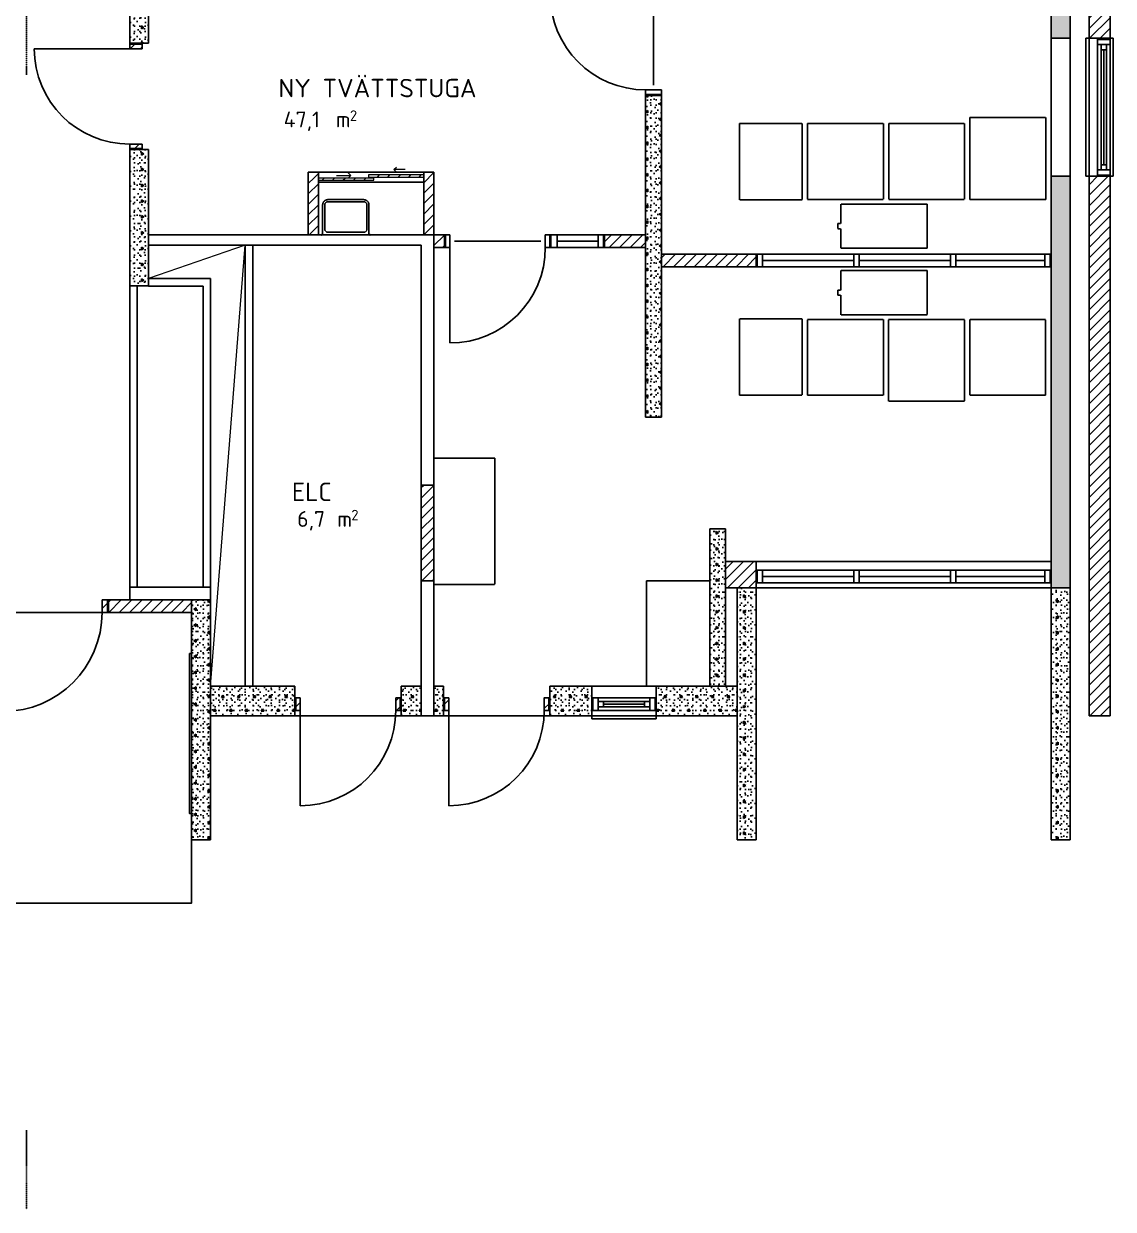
# Model space of a CAD drawing. Header units: millimetres. Extents: x -214 to 77166, y -5099 to 21069.
# Drawn here: x 66822 to 77166, y -4860 to 6398 of the extents above; entities that cross this region are included whole.
import ezdxf
from ezdxf.enums import TextEntityAlignment as Align

# ---------------------------------------------------------------- set-up
doc = ezdxf.new("R2010")
doc.units = ezdxf.units.MM
doc.header["$MEASUREMENT"] = 0
doc.linetypes.add('A_PSTRECK_2', pattern=[3.8, 2.2, -0.7, 0.2, -0.7])
doc.linetypes.add('DASHED_4', pattern=[7, 4, -3])
for name, color, linetype in [('A--------JA', 3, 'A_PSTRECK_2'), ('A-01SB-----', 3, 'Continuous'), ('A-01SC-----', 7, 'Continuous'), ('A-01SC-----Ytterväggar2', 7, 'Continuous'), ('A-27B------', 7, 'Continuous'), ('A-42-------', 1, 'Continuous'), ('A-45B------', 1, 'Continuous'), ('A-46---B---', 1, 'Continuous'), ('A-46---C---', 4, 'DASHED_4'), ('A-A-OVA----', 4, 'Continuous')]:
    doc.layers.add(name, color=color, linetype=linetype)
for name, color, linetype, lineweight in [('A-27---MH1-', 8, 'Continuous', 0), ('A-45C---E--', 1, 'Continuous', 0), ('A-A-RUA----', 3, 'Continuous', 0)]:
    doc.layers.add(name, color=color, linetype=linetype, lineweight=lineweight)
doc.styles.add('ISO', font='')
doc.styles.get('ISO').set_extended_font_data('ISOCPEUR')
pattern_1 = [(0, (0, 0), (0, 259.8076), [25, -125]), (0, (75, 129.9), (0, 259.8076), [25, -125]), (60, (0, 0), (-225, 129.9038), [25, -125]), (60, (150, 0), (-225, 129.9038), [25, -125]), (120, (25, 0), (225, 129.9038), [25, -125]), (120, (175, 0), (225, 129.9038), [25, -125]), (0, (0, 25), (0, 50), [0, -50, 0, -75]), (45, (25, 25), (-35.35534, 35.35534), [0, -37.5, 0, -62.5])]
pattern_2 = [(45, (0, 0), (-49.497474, 49.497474), [])]
pattern_3 = [(270, (0, 0), (259.8076, 0), [25, -125]), (270, (129.9, -75), (259.8076, 0), [25, -125]), (330, (0, 0), (129.9038, 225), [25, -125]), (330, (-3e-14, -150), (129.9038, 225), [25, -125]), (30, (-5e-15, -25), (-129.9038, 225), [25, -125]), (30, (-3e-14, -175), (-129.9038, 225), [25, -125]), (270, (25, -5e-15), (50, 0), [0, -50, 0, -75]), (315, (25, -25), (35.35534, 35.35534), [0, -37.5, 0, -62.5])]
pattern_4 = [(90, (0, 0), (-259.8076, 0), [25, -125]), (90, (-129.9, 75), (-259.8076, 0), [25, -125]), (150, (0, 0), (129.9038, 225), [25, -125]), (150, (9e-15, 150), (129.9038, 225), [25, -125]), (210, (2e-15, 25), (-129.9038, 225), [25, -125]), (210, (1e-14, 175), (-129.9038, 225), [25, -125]), (90, (-25, 2e-15), (-50, 0), [0, -50, 0, -75]), (135, (-25, 25), (35.35534, 35.35534), [0, -37.5, 0, -62.5])]

# ---------------------------------------------------------------- blocks, each defined once
blk = doc.blocks.new('NY TVÄTTSTUGA_013_8', base_point=(70242, 5618))
at = {"layer": 'A-A-RUA----', "style": 'ISO'}
for tag, height, p in [('ROOM_NAME', 175, (69240, 5874)), ('bFrame', 150, (69290, 5564)), ('DUMMY_377', 150, (69689, 5564)), ('DUMMY_378', 100, (69919, 5575))]:
    blk.add_attdef(tag, text='', height=height, dxfattribs=at).set_placement(p, align=Align.TOP_LEFT)
blk = doc.blocks.new('ELC_018_11', base_point=(69713, 1824))
at = {"layer": 'A-A-RUA----', "style": 'ISO'}
for tag, height, p in [('ROOM_NAME', 175, (69368, 2040)), ('bFrame', 150, (69418, 1770)), ('DUMMY_377', 150, (69703, 1770)), ('DUMMY_378', 100, (69932, 1782))]:
    blk.add_attdef(tag, text='', height=height, dxfattribs=at).set_placement(p, align=Align.TOP_LEFT)

msp = doc.modelspace()

# ---------------------------------------------------------------- hatches: boundary and pattern name
at = {"layer": 'A-01SB-----', "linetype": 'Continuous'}
h = msp.add_hatch(dxfattribs=at)
h.set_pattern_fill('BRANDSÄKRARE', color=256, style=0, pattern_type=2)
h.set_pattern_definition(pattern_2)
h.paths.add_polyline_path([(70716, 4392), (70716, 4272), (70816, 4272), (70816, 4392)])
h = msp.add_hatch(dxfattribs=at)
h.set_pattern_fill('BRANDSÄKRARE', color=256, style=0, pattern_type=2)
h.set_pattern_definition(pattern_2)
h.paths.add_polyline_path([(72726, 4392), (72336, 4392), (72336, 4272), (72726, 4272)])
h = msp.add_hatch(dxfattribs=at)
h.set_pattern_fill('BRANDSÄKRARE', color=256, style=0, pattern_type=2)
h.set_pattern_definition(pattern_2)
h.paths.add_polyline_path([(72876, 4210), (72876, 4090), (73776, 4090), (73776, 4210)])
h = msp.add_hatch(dxfattribs=at)
h.set_pattern_fill('BRANDSÄKRARE', color=256, style=0, pattern_type=2)
h.set_pattern_definition(pattern_2)
h.paths.add_polyline_path([(70716, 2017), (70596, 2017), (70596, 1107), (70716, 1107)])
at = {"layer": 'A-01SC-----', "linetype": 'Continuous'}
h = msp.add_hatch(dxfattribs=at)
h.set_pattern_fill('BRANDSÄKRARE', color=256, style=0, pattern_type=2)
h.set_pattern_definition(pattern_2)
h.paths.add_polyline_path([(76936, 13500), (76936, 6259), (77016, 6259), (77136, 6259), (77136, 13500)])
h = msp.add_hatch(dxfattribs=at)
h.set_pattern_fill('BRANDSÄKRARE', color=256, style=0, pattern_type=2)
h.set_pattern_definition(pattern_2)
h.paths.add_polyline_path([(69620, 4988), (69524, 4988), (69620, 4892)])
h = msp.add_hatch(dxfattribs=at)
h.set_pattern_fill('BRANDSÄKRARE', color=256, style=0, pattern_type=2)
h.set_pattern_definition(pattern_2)
h.paths.add_polyline_path([(69620, 4392), (69620, 4892), (69524, 4988), (69524, 4392)])
h = msp.add_hatch(dxfattribs=at)
h.set_pattern_fill('BRANDSÄKRARE', color=256, style=0, pattern_type=2)
h.set_pattern_definition(pattern_2)
h.paths.add_polyline_path([(70716, 4392), (70716, 4988), (70620, 4892), (70620, 4392)])
h = msp.add_hatch(dxfattribs=at)
h.set_pattern_fill('BRANDSÄKRARE', color=256, style=0, pattern_type=2)
h.set_pattern_definition(pattern_2)
h.paths.add_polyline_path([(70716, 4988), (70620, 4988), (70620, 4892)])
h = msp.add_hatch(dxfattribs=at)
h.set_pattern_fill('BRANDSÄKRARE', color=256, style=0, pattern_type=2)
h.set_pattern_definition(pattern_2)
h.paths.add_polyline_path([(76936, -173), (77136, -173), (77136, 4949), (77016, 4949), (76936, 4949)])
h = msp.add_hatch(dxfattribs=at)
h.set_pattern_fill('BRANDSÄKRARE', color=256, style=0, pattern_type=2)
h.set_pattern_definition(pattern_2)
h.paths.add_polyline_path([(73486, 1290), (73486, 1040), (73776, 1040), (73776, 1090), (73776, 1210), (73776, 1290)])
h = msp.add_hatch(dxfattribs=at)
h.set_pattern_fill('BRANDSÄKRARE', color=256, style=0, pattern_type=2)
h.set_pattern_definition(pattern_2)
h.paths.add_polyline_path([(67626, 829), (67626, 807), (68416, 807), (68416, 829), (68416, 927), (67626, 927)])
h = msp.add_hatch(dxfattribs=at)
h.set_pattern_fill('BETONG__STD_', color=256, style=0, pattern_type=2)
h.set_pattern_definition(pattern_1)
h.paths.add_polyline_path([(68596, 107), (68596, -173), (69396, -173), (69396, -123), (69396, -3), (69396, 107)])
h = msp.add_hatch(dxfattribs=at)
h.set_pattern_fill('BETONG__STD_', color=256, style=0, pattern_type=2)
h.set_pattern_definition(pattern_1)
h.paths.add_polyline_path([(70406, -3), (70406, -123), (70406, -173), (70596, -173), (70596, 107), (70406, 107)])
h = msp.add_hatch(dxfattribs=at)
h.set_pattern_fill('BETONG__STD_', color=256, style=0, pattern_type=2)
h.set_pattern_definition(pattern_1)
h.paths.add_polyline_path([(70716, 107), (70716, -173), (70806, -173), (70806, -123), (70806, -3), (70806, 107)])
h = msp.add_hatch(dxfattribs=at)
h.set_pattern_fill('BETONG__STD_', color=256, style=0, pattern_type=2)
h.set_pattern_definition(pattern_1)
h.paths.add_polyline_path([(71816, -3), (71816, -123), (71816, -173), (72216, -173), (72216, -123), (72216, -3), (72216, 107), (71816, 107)])
h = msp.add_hatch(dxfattribs=at)
h.set_pattern_fill('BETONG__STD_', color=256, style=0, pattern_type=2)
h.set_pattern_definition(pattern_1)
h.paths.add_polyline_path([(72826, -173), (73596, -173), (73596, 107), (72826, 107), (72826, -3), (72826, -123)])
at = {"layer": 'A-01SC-----Ytterväggar2', "linetype": 'Continuous'}
h = msp.add_hatch(dxfattribs=at)
h.set_pattern_fill('BETONG__STD_', color=256, style=0, pattern_type=2)
h.set_pattern_definition(pattern_3)
h.paths.add_polyline_path([(73596, 1040), (73596, -1353), (73776, -1353), (73776, 1040)])
h = msp.add_hatch(dxfattribs=at)
h.set_pattern_fill('BETONG__STD_', color=256, style=0, pattern_type=2)
h.set_pattern_definition(pattern_4)
h.paths.add_polyline_path([(76576, 1040), (76576, -1353), (76756, -1353), (76756, 1040)])
h = msp.add_hatch(dxfattribs=at)
h.set_pattern_fill('BETONG__STD_', color=256, style=0, pattern_type=2)
h.set_pattern_definition(pattern_4)
h.paths.add_polyline_path([(68416, 927), (68416, -1353), (68596, -1353), (68596, 927)])
at = {"layer": 'A-27B------', "linetype": 'Continuous'}
h = msp.add_hatch(dxfattribs=at)
h.set_pattern_fill('BETONG__STD_', color=256, style=0, pattern_type=2)
h.set_pattern_definition(pattern_4)
h.paths.add_polyline_path([(76576, 6259), (76756, 6259), (76756, 13220), (76576, 13220)])
h = msp.add_hatch(dxfattribs=at)
h.set_pattern_fill('BETONG__STD_', color=256, style=0, pattern_type=2)
h.set_pattern_definition(pattern_3)
h.paths.add_polyline_path([(67828, 7407), (67828, 6212), (67948, 6212), (68008, 6212), (68008, 7407)])
h = msp.add_hatch(dxfattribs=at)
h.set_pattern_fill('BETONG__STD_', color=256, style=0, pattern_type=2)
h.set_pattern_definition(pattern_4)
h.paths.add_polyline_path([(72726, 2660), (72876, 2660), (72876, 5717), (72726, 5717)])
h = msp.add_hatch(dxfattribs=at)
h.set_pattern_fill('BETONG__STD_', color=256, style=0, pattern_type=2)
h.set_pattern_definition(pattern_3)
h.paths.add_polyline_path([(67828, 3908), (68008, 3908), (68008, 5202), (67948, 5202), (67828, 5202)])
h = msp.add_hatch(dxfattribs=at)
h.set_pattern_fill('BETONG__STD_', color=256, style=0, pattern_type=2)
h.set_pattern_definition(pattern_4)
h.paths.add_polyline_path([(76576, 1040), (76756, 1040), (76756, 4949), (76576, 4949)])
h = msp.add_hatch(dxfattribs=at)
h.set_pattern_fill('BETONG__STD_', color=256, style=0, pattern_type=2)
h.set_pattern_definition(pattern_3)
h.paths.add_polyline_path([(73336, 1600), (73336, 107), (73486, 107), (73486, 1600)])
at = {"layer": 'A-42-------', "linetype": 'Continuous'}
h = msp.add_hatch(dxfattribs=at)
h.set_pattern_fill('BRANDSÄKRARE', color=256, style=0, pattern_type=2)
h.set_pattern_definition(pattern_2)
h.paths.add_polyline_path([(67948, 6212), (67828, 6212), (67828, 6160), (67948, 6160)])
h = msp.add_hatch(dxfattribs=at)
h.set_pattern_fill('BRANDSÄKRARE', color=256, style=0, pattern_type=2)
h.set_pattern_definition(pattern_2)
h.paths.add_polyline_path([(67948, 5254), (67828, 5254), (67828, 5202), (67948, 5202)])
h = msp.add_hatch(dxfattribs=at)
h.set_pattern_fill('BRANDSÄKRARE', color=256, style=0, pattern_type=2)
h.set_pattern_definition(pattern_2)
h.paths.add_polyline_path([(67626, 927), (67566, 927), (67566, 807), (67626, 807)])
h = msp.add_hatch(dxfattribs=at)
h.set_pattern_fill('BRANDSÄKRARE', color=256, style=0, pattern_type=2)
h.set_pattern_definition(pattern_2)
h.paths.add_polyline_path([(69396, -3), (69396, -123), (69448, -123), (69448, -3)])
h = msp.add_hatch(dxfattribs=at)
h.set_pattern_fill('BRANDSÄKRARE', color=256, style=0, pattern_type=2)
h.set_pattern_definition(pattern_2)
h.paths.add_polyline_path([(70354, -3), (70354, -123), (70406, -123), (70406, -3)])
h = msp.add_hatch(dxfattribs=at)
h.set_pattern_fill('BRANDSÄKRARE', color=256, style=0, pattern_type=2)
h.set_pattern_definition(pattern_2)
h.paths.add_polyline_path([(70806, -3), (70806, -123), (70858, -123), (70858, -3)])
h = msp.add_hatch(dxfattribs=at)
h.set_pattern_fill('BRANDSÄKRARE', color=256, style=0, pattern_type=2)
h.set_pattern_definition(pattern_2)
h.paths.add_polyline_path([(71764, -3), (71764, -123), (71816, -123), (71816, -3)])
at = {"layer": 'A-45C---E--', "linetype": 'Continuous'}
h = msp.add_hatch(dxfattribs=at)
h.set_pattern_fill('BRANDSÄKRARE', color=256, style=0, pattern_type=2)
h.set_pattern_definition(pattern_2)
h.paths.add_polyline_path([(70095, 4942), (70620, 4942), (70620, 4962), (70095, 4962)])
h = msp.add_hatch(dxfattribs=at)
h.set_pattern_fill('BRANDSÄKRARE', color=256, style=0, pattern_type=2)
h.set_pattern_definition(pattern_2)
h.paths.add_polyline_path([(69620, 4912), (70145, 4912), (70145, 4932), (69620, 4932)])

# ---------------------------------------------------------------- linework, layer by layer
at = {"layer": 'A--------JA'}
for p, q in [((66847, 6663), (66847, 5913)), ((66847, -4110), (66847, -4860))]:
    msp.add_line(p, q, dxfattribs=at)
at = {"layer": 'A-01SB-----'}
for p, q in [((70816, 4392), (70816, 4272)), ((72336, 4392), (72336, 4272)), ((73776, 4210), (73776, 4090)), ((76576, 4210), (76576, 4090)), ((70596, 2017), (70596, 1107)), ((70716, 2017), (70596, 2017)), ((70716, 1107), (70716, 2017)), ((70716, 1107), (70596, 1107))]:
    msp.add_line(p, q, dxfattribs=at)
at = {"layer": 'A-01SB-----', "flags": 128}
for points in [[(70596, 4392), (68008, 4392)], [(68008, 4392), (68008, 4296)], [(70716, 4392), (70596, 4392)], [(70716, 2017), (70716, 4392)], [(70816, 4392), (70716, 4392)], [(70716, 4392), (70716, 4272)], [(72726, 4392), (72336, 4392)], [(72726, 4272), (72726, 4392)], [(68008, 4296), (70596, 4296)], [(68925, 4296), (68925, 107)], [(68996, 4296), (68925, 4296)], [(68996, 107), (68996, 4296)], [(70596, 4296), (70596, 2017)], [(70716, 4272), (70816, 4272)], [(72336, 4272), (72726, 4272)], [(73776, 4210), (72876, 4210)], [(72876, 4210), (72876, 4090)], [(72876, 4090), (73776, 4090)], [(68596, 3978), (68008, 3978)], [(68008, 3978), (68008, 3907)], [(68596, 1047), (68596, 3978)], [(68008, 3907), (68525, 3907)], [(68525, 3907), (68525, 1047)], [(68525, 1047), (68596, 1047)], [(70596, 1107), (70596, 107)], [(70716, 107), (70716, 1107)], [(68925, 107), (68996, 107)]]:
    msp.add_lwpolyline(points, dxfattribs=at)
at = {"layer": 'A-01SC-----'}
for p, q in [((77016, 6259), (76936, 6259)), ((77136, 6259), (77016, 6259)), ((77016, 4949), (76936, 4949)), ((77136, 4949), (77016, 4949)), ((73776, 1210), (73776, 1290)), ((76576, 1210), (76576, 1290)), ((73776, 1090), (73776, 1210)), ((76576, 1090), (76576, 1210)), ((73776, 1040), (73776, 1090)), ((76576, 1040), (76576, 1090)), ((67626, 829), (67626, 927)), ((67626, 807), (67626, 829)), ((69396, 107), (69396, -3)), ((69396, 107), (69396, -3)), ((70406, -3), (70406, 107)), ((70596, 107), (70596, -173)), ((70716, -173), (70716, 107)), ((70806, 107), (70806, -3)), ((71816, -3), (71816, 107)), ((72216, -3), (72216, 107)), ((72826, -3), (72826, 107)), ((69396, -3), (69396, -123)), ((70406, -123), (70406, -3)), ((70806, -3), (70806, -123)), ((71816, -123), (71816, -3)), ((72216, -123), (72216, -3)), ((72826, -123), (72826, -3)), ((69396, -123), (69396, -173)), ((69396, -123), (69396, -173)), ((70406, -173), (70406, -123)), ((70806, -123), (70806, -173)), ((70806, -123), (70806, -173)), ((71816, -173), (71816, -123)), ((72216, -173), (72216, -123)), ((72826, -173), (72826, -123))]:
    msp.add_line(p, q, dxfattribs=at)
at = {"layer": 'A-01SC-----', "flags": 128}
for points in [[(76936, 13500), (76936, 6259)], [(77136, 6259), (77136, 13500)], [(69620, 4988), (69524, 4988)], [(69524, 4988), (69524, 4392)], [(70716, 4988), (70620, 4988)], [(70716, 4392), (70716, 4988)], [(69620, 4392), (69620, 4892)], [(70620, 4892), (70620, 4392)], [(76936, 4949), (76936, -173)], [(77136, -173), (77136, 4949)], [(69524, 4392), (69620, 4392)], [(70620, 4392), (70716, 4392)], [(73776, 1290), (73486, 1290)], [(73486, 1290), (73486, 1040)], [(68596, 1047), (67828, 1047)], [(67828, 1047), (67828, 927)], [(68596, 927), (68596, 1047)], [(73486, 1040), (73776, 1040)], [(68416, 927), (67626, 927)], [(67828, 927), (68596, 927)], [(68416, 829), (68416, 927)], [(67626, 807), (68416, 807)], [(68416, 807), (68416, 829)], [(69396, 107), (68596, 107)], [(68596, 107), (68596, -173)], [(70596, 107), (70406, 107)], [(70806, 107), (70716, 107)], [(72216, 107), (71816, 107)], [(73596, 107), (72826, 107)], [(73596, -173), (73596, 107)], [(68596, -173), (69396, -173)], [(70406, -173), (70806, -173)], [(71816, -173), (72216, -173)], [(72826, -173), (73596, -173)], [(76936, -173), (77136, -173)]]:
    msp.add_lwpolyline(points, dxfattribs=at)
at = {"layer": 'A-01SC-----Ytterväggar2', "flags": 128}
for points in [[(73596, 1040), (73596, -1353)], [(73776, 1040), (73596, 1040)], [(73776, -1353), (73776, 1040)], [(76576, 1040), (76576, -1353)], [(76756, 1040), (76576, 1040)], [(76756, -1353), (76756, 1040)], [(68416, 927), (68416, -1353)], [(68596, 927), (68416, 927)], [(68596, -1353), (68596, 927)], [(68416, -1353), (68596, -1353)], [(73596, -1353), (73776, -1353)], [(76576, -1353), (76756, -1353)]]:
    msp.add_lwpolyline(points, dxfattribs=at)
at = {"layer": 'A-27---MH1-'}
for p, q in [((68925, 4296), (68008, 3978)), ((68596, 107), (68925, 4296))]:
    msp.add_line(p, q, dxfattribs=at)
at = {"layer": 'A-27B------'}
for p, q in [((67828, 6212), (67948, 6212)), ((67948, 6212), (68008, 6212)), ((72726, 5717), (72876, 5717)), ((67828, 5202), (67948, 5202)), ((67948, 5202), (68008, 5202))]:
    msp.add_line(p, q, dxfattribs=at)
at = {"layer": 'A-27B------', "flags": 128}
for points in [[(76576, 13220), (76576, 6259)], [(76756, 6259), (76756, 13220)], [(67828, 7407), (67828, 6212)], [(68008, 6212), (68008, 7407)], [(72726, 5717), (72726, 2660)], [(72876, 2660), (72876, 5717)], [(67828, 5202), (67828, 3908)], [(68008, 3908), (68008, 5202)], [(76576, 4949), (76576, 1040)], [(76756, 1040), (76756, 4949)], [(67828, 3908), (67828, 1047)], [(67898, 3908), (67828, 3908)], [(67828, 3908), (68008, 3908)], [(67898, 1047), (67898, 3908)], [(72726, 2660), (72876, 2660)], [(73336, 1600), (73336, 107)], [(73486, 1600), (73336, 1600)], [(73486, 107), (73486, 1600)], [(67828, 1047), (67898, 1047)], [(76576, 1040), (76756, 1040)], [(73336, 107), (73486, 107)]]:
    msp.add_lwpolyline(points, dxfattribs=at)
at = {"layer": 'A-42-------'}
for p, q in [((72801, 5813), (72801, 6631)), ((67948, 6212), (67828, 6212)), ((67828, 6212), (67828, 6160)), ((67828, 6212), (67948, 6212)), ((67828, 6202), (67948, 6202)), ((67948, 6160), (67948, 6212)), ((76626, 6259), (76576, 6259)), ((76576, 6259), (76576, 4949)), ((76626, 6259), (76756, 6259)), ((76756, 6259), (76756, 4949)), ((76906, 4949), (76906, 6259)), ((76906, 6259), (76936, 6259)), ((76936, 4949), (76936, 6259)), ((77016, 6259), (77016, 6199)), ((77136, 6259), (77016, 6259)), ((77016, 6249), (77136, 6249)), ((77051, 6199), (77016, 6199)), ((77016, 6199), (77016, 5009)), ((77016, 6199), (77051, 6199)), ((77136, 6199), (77051, 6199)), ((77051, 6199), (77136, 6199)), ((77051, 6199), (77051, 6149)), ((77101, 6199), (77051, 6199)), ((77101, 6149), (77101, 6199)), ((77136, 4949), (77136, 6259)), ((77166, 6259), (77136, 6259)), ((77136, 6199), (77136, 6259)), ((77136, 5009), (77136, 6199)), ((77166, 4949), (77166, 6259)), ((67828, 6160), (66922, 6160)), ((67828, 6160), (67948, 6160)), ((77051, 6149), (77051, 5059)), ((77051, 6149), (77101, 6149)), ((77076, 5059), (77076, 6149)), ((77101, 5059), (77101, 6149)), ((72876, 5769), (72726, 5769)), ((72726, 5769), (72726, 5717)), ((72876, 5717), (72876, 5769)), ((72726, 5727), (72876, 5727)), ((72726, 5717), (72876, 5717)), ((67948, 5254), (67828, 5254)), ((67828, 5254), (67828, 5202)), ((67828, 5212), (67948, 5212)), ((67828, 5202), (67948, 5202)), ((67828, 5202), (67948, 5202)), ((67948, 5202), (67948, 5254)), ((69620, 4892), (69620, 4988)), ((70620, 4988), (69620, 4988)), ((70620, 4892), (70620, 4988)), ((77016, 5009), (77051, 5009)), ((77051, 5009), (77016, 5009)), ((77016, 5009), (77016, 4949)), ((77016, 4959), (77136, 4959)), ((77101, 5059), (77051, 5059)), ((77051, 5059), (77051, 5009)), ((77051, 5009), (77136, 5009)), ((77136, 5009), (77051, 5009)), ((77051, 5009), (77101, 5009)), ((77101, 5009), (77101, 5059)), ((77136, 4949), (77136, 5009)), ((70620, 4892), (69620, 4892)), ((76626, 4949), (76576, 4949)), ((76626, 4949), (76756, 4949)), ((76936, 4949), (76906, 4949)), ((77136, 4949), (77016, 4949)), ((77136, 4949), (77166, 4949)), ((70868, 4392), (70816, 4392)), ((70816, 4392), (70816, 4272)), ((70826, 4272), (70826, 4392)), ((70868, 4272), (70868, 4392)), ((71826, 4392), (71774, 4392)), ((71774, 4392), (71774, 4272)), ((71816, 4272), (71816, 4392)), ((72336, 4392), (71826, 4392)), ((71886, 4392), (71826, 4392)), ((71826, 4392), (71826, 4272)), ((71886, 4272), (71886, 4392)), ((72276, 4392), (71886, 4392)), ((72336, 4392), (72276, 4392)), ((72276, 4392), (72276, 4272)), ((72326, 4272), (72326, 4392)), ((72336, 4392), (72336, 4272)), ((71730, 4332), (70912, 4332)), ((72276, 4332), (71886, 4332)), ((70816, 4272), (70868, 4272)), ((70868, 4272), (70868, 3366)), ((71774, 4272), (71826, 4272)), ((72336, 4272), (71826, 4272)), ((71826, 4272), (71886, 4272)), ((71886, 4272), (72276, 4272)), ((72276, 4272), (72336, 4272)), ((73776, 4210), (76576, 4210)), ((73836, 4210), (73776, 4210)), ((73776, 4210), (73776, 4090)), ((73786, 4210), (73786, 4090)), ((73836, 4210), (73836, 4150)), ((76516, 4210), (73836, 4210)), ((73836, 4150), (73836, 4210)), ((74753, 4210), (74703, 4210)), ((74703, 4210), (74703, 4090)), ((74753, 4090), (74753, 4210)), ((75670, 4210), (75620, 4210)), ((75620, 4210), (75620, 4090)), ((75670, 4090), (75670, 4210)), ((76516, 4150), (76516, 4210)), ((76576, 4210), (76516, 4210)), ((76516, 4210), (76516, 4150)), ((76566, 4210), (76566, 4090)), ((76576, 4210), (76576, 4090)), ((73776, 4090), (76576, 4090)), ((73776, 4090), (73836, 4090)), ((73836, 4150), (73836, 4090)), ((73836, 4090), (73836, 4150)), ((73836, 4150), (74703, 4150)), ((73836, 4090), (76516, 4090)), ((74703, 4090), (74753, 4090)), ((74753, 4150), (75620, 4150)), ((75620, 4090), (75670, 4090)), ((75670, 4150), (76516, 4150)), ((76516, 4090), (76516, 4150)), ((76516, 4150), (76516, 4090)), ((76516, 4090), (76576, 4090)), ((73776, 1290), (76576, 1290)), ((73836, 1210), (73776, 1210)), ((73776, 1090), (73776, 1210)), ((73786, 1210), (73786, 1090)), ((73836, 1210), (73836, 1150)), ((76516, 1210), (73836, 1210)), ((73836, 1150), (73836, 1210)), ((73836, 1150), (73836, 1090)), ((73836, 1090), (73836, 1150)), ((73836, 1150), (74703, 1150)), ((74753, 1210), (74703, 1210)), ((74703, 1210), (74703, 1090)), ((74753, 1090), (74753, 1210)), ((74753, 1150), (75620, 1150)), ((75670, 1210), (75620, 1210)), ((75620, 1210), (75620, 1090)), ((75670, 1090), (75670, 1210)), ((75670, 1150), (76516, 1150)), ((76516, 1150), (76516, 1210)), ((76576, 1210), (76516, 1210)), ((76516, 1210), (76516, 1150)), ((76516, 1090), (76516, 1150)), ((76516, 1150), (76516, 1090)), ((76566, 1210), (76566, 1090)), ((76576, 1090), (76576, 1210)), ((73776, 1090), (73836, 1090)), ((73776, 1040), (76576, 1040)), ((73836, 1090), (76516, 1090)), ((74703, 1090), (74753, 1090)), ((75620, 1090), (75670, 1090)), ((76516, 1090), (76576, 1090)), ((67626, 927), (67566, 927)), ((67566, 927), (67566, 807)), ((67616, 807), (67616, 927)), ((67626, 807), (67626, 927)), ((67626, 829), (67626, 927)), ((67626, 807), (65616, 807)), ((67566, 807), (67626, 807)), ((67626, 807), (67626, 829)), ((72826, 107), (72216, 107)), ((69396, -3), (69396, -123)), ((69448, -3), (69396, -3)), ((69396, -123), (69396, -3)), ((69406, -123), (69406, -3)), ((69448, -123), (69448, -3)), ((70354, -3), (70354, -123)), ((70406, -3), (70354, -3)), ((70396, -123), (70396, -3)), ((70406, -123), (70406, -3)), ((70406, -123), (70406, -3)), ((70806, -3), (70806, -123)), ((70858, -3), (70806, -3)), ((70806, -123), (70806, -3)), ((70816, -123), (70816, -3)), ((70858, -123), (70858, -3)), ((71764, -3), (71764, -123)), ((71816, -3), (71764, -3)), ((71806, -123), (71806, -3)), ((71816, -123), (71816, -3)), ((71816, -123), (71816, -3)), ((72216, -3), (72276, -3)), ((72216, -123), (72216, -3)), ((72226, -3), (72226, -123)), ((72276, -3), (72766, -3)), ((72276, -38), (72276, -3)), ((72276, -3), (72276, -38)), ((72276, -123), (72276, -38)), ((72276, -38), (72276, -123)), ((72276, -38), (72326, -38)), ((72276, -88), (72276, -38)), ((72326, -88), (72276, -88)), ((72326, -38), (72716, -38)), ((72326, -38), (72326, -88)), ((72716, -63), (72326, -63)), ((72716, -88), (72326, -88)), ((72716, -88), (72716, -38)), ((72716, -38), (72766, -38)), ((72766, -88), (72716, -88)), ((72766, -3), (72766, -38)), ((72766, -38), (72766, -3)), ((72766, -3), (72826, -3)), ((72766, -38), (72766, -123)), ((72766, -123), (72766, -38)), ((72766, -38), (72766, -88)), ((72816, -3), (72816, -123)), ((72826, -123), (72826, -3)), ((69396, -123), (69448, -123)), ((70406, -173), (69396, -173)), ((69448, -123), (69448, -1029)), ((70354, -123), (70406, -123)), ((70806, -123), (70858, -123)), ((71816, -173), (70806, -173)), ((70858, -123), (70858, -1029)), ((71764, -123), (71816, -123)), ((72276, -123), (72216, -123)), ((72826, -173), (72216, -173)), ((72216, -203), (72216, -173)), ((72826, -203), (72216, -203)), ((72766, -123), (72276, -123)), ((72826, -123), (72766, -123)), ((72826, -173), (72826, -203))]:
    msp.add_line(p, q, dxfattribs=at)
for centre, radius, start, end in [((72726, 6675), 906, 180, 270), ((67828, 6160), 906, 180, 270), ((70868, 4272), 906, 270, 0), ((66626, 807), 940, 270, 0), ((69448, -123), 906, 270, 0), ((70858, -123), 906, 270, 0)]:
    msp.add_arc(centre, radius, start, end, dxfattribs=at)
at = {"layer": 'A-45B------'}
for p, q in [((68396, -1101), (68396, 417)), ((68396, 417), (68416, 417)), ((68396, -1101), (68396, 417)), ((68416, 417), (68416, -1101)), ((68416, -1101), (68396, -1101)), ((68396, -1101), (68416, -1101))]:
    msp.add_line(p, q, dxfattribs=at)
at = {"layer": 'A-45B------', "flags": 128}
msp.add_lwpolyline([(65616, 807), (68416, 807), (68416, -1953), (65616, -1953)], close=True, dxfattribs=at)
at = {"layer": 'A-45B------'}
msp.add_point((68396, -1101), dxfattribs=at)
at = {"layer": 'A-45C---E--'}
for p, q in [((69790, 4956), (69926, 4956)), ((69926, 4956), (69901, 4981)), ((69926, 4956), (69901, 4931)), ((70336, 5012), (70361, 5037)), ((70443, 5012), (70336, 5012)), ((70336, 5012), (70361, 4987))]:
    msp.add_line(p, q, dxfattribs=at)
at = {"layer": 'A-45C---E--', "flags": 128}
for points in [[(70620, 4962), (70095, 4962)], [(70095, 4962), (70095, 4942)], [(70620, 4942), (70620, 4962)], [(70145, 4932), (69620, 4932)], [(69620, 4932), (69620, 4912)], [(69620, 4912), (70145, 4912)], [(70095, 4942), (70620, 4942)], [(70145, 4912), (70145, 4932)]]:
    msp.add_lwpolyline(points, dxfattribs=at)
at = {"layer": 'A-46---B---', "flags": 128}
msp.add_lwpolyline([(73336, 1107), (73336, 107), (72736, 107), (72736, 1107)], close=True, dxfattribs=at)
at = {"layer": 'A-46---C---'}
for p, q in [((69660, 4677), (69660, 4677)), ((69660, 4677), (69660, 4397)), ((69660, 4392), (69660, 4677)), ((69680, 4677), (69680, 4447)), ((70050, 4727), (69706, 4727)), ((69710, 4727), (69880, 4727)), ((69880, 4707), (69710, 4707)), ((69880, 4727), (70050, 4727)), ((70050, 4707), (69880, 4707)), ((70050, 4727), (70050, 4727)), ((70080, 4447), (70080, 4677)), ((70100, 4397), (70100, 4677)), ((70100, 4677), (70100, 4392)), ((69660, 4397), (69650, 4397)), ((69650, 4397), (69650, 4392)), ((69650, 4392), (70110, 4392)), ((70110, 4392), (69650, 4392)), ((69710, 4417), (69880, 4417)), ((69880, 4417), (70050, 4417)), ((70110, 4397), (70100, 4397)), ((70110, 4392), (70110, 4397))]:
    msp.add_line(p, q, dxfattribs=at)
at = {"layer": 'A-46---C---', "flags": 128}
for points in [[(73617, 5450), (74214, 5450), (74214, 4725), (73617, 4725)], [(74264, 5450), (74984, 5450), (74984, 4730), (74264, 4730)], [(75034, 5450), (75754, 5450), (75754, 4730), (75034, 4730)], [(75804, 5507), (76526, 5507), (76526, 4730), (75804, 4730)], [(75400, 4685), (74580, 4685), (74580, 4500), (74550, 4500), (74550, 4450), (74580, 4450), (74580, 4265), (75400, 4265)], [(75400, 3634), (74580, 3634), (74580, 3819), (74550, 3819), (74550, 3869), (74580, 3869), (74580, 4054), (75400, 4054)], [(73617, 2870), (74214, 2870), (74214, 3595), (73617, 3595)], [(74264, 2870), (74984, 2870), (74984, 3590), (74264, 3590)], [(75754, 2813), (75032, 2813), (75032, 3590), (75754, 3590)], [(76524, 2870), (75804, 2870), (75804, 3590), (76524, 3590)], [(70716, 2272), (70716, 1072), (71296, 1072), (71296, 2272)]]:
    msp.add_lwpolyline(points, close=True, dxfattribs=at)
at = {"layer": 'A-46---C---'}
for centre, radius, start, end in [((69710, 4677), 50, 94.5609, 179.998), ((69710, 4677), 50, 90.0013, 179.9987), ((69710, 4677), 30, 90.0013, 179.9987), ((70050, 4677), 50, 0.0011, 89.9984), ((70050, 4677), 50, 0.0013, 89.9987), ((70050, 4677), 30, 0.0013, 89.9987), ((69710, 4447), 30, 180.0013, 269.9987), ((70050, 4447), 30, 270.0013, 359.9987)]:
    msp.add_arc(centre, radius, start, end, dxfattribs=at)
for p in [(69650, 4392), (70110, 4392)]:
    msp.add_point(p, dxfattribs=at)

# ---------------------------------------------------------------- block references
at = {"layer": 'A-A-OVA----'}
ref = msp.add_blockref('NY TVÄTTSTUGA_013_8', (70242, 5618), dxfattribs=at)
ref.add_attrib('ROOM_NAME', 'NY TVÄTTSTUGA', dxfattribs={"layer": 'A-A-RUA----', "color": 7, "height": 175, "style": 'ISO'}).set_placement((69240, 5874), align=Align.TOP_LEFT)
ref.add_attrib('bFrame', '47,1', dxfattribs={"layer": 'A-A-RUA----', "color": 7, "height": 150, "style": 'ISO'}).set_placement((69290, 5564), align=Align.TOP_LEFT)
ref.add_attrib('DUMMY_377', ' m', dxfattribs={"layer": 'A-A-RUA----', "color": 7, "height": 150, "style": 'ISO'}).set_placement((69689, 5564), align=Align.TOP_LEFT)
ref.add_attrib('DUMMY_378', '2', dxfattribs={"layer": 'A-A-RUA----', "color": 7, "height": 100, "style": 'ISO'}).set_placement((69919, 5575), align=Align.TOP_LEFT)
ref = msp.add_blockref('ELC_018_11', (69713, 1824), dxfattribs=at)
ref.add_attrib('ROOM_NAME', 'ELC', dxfattribs={"layer": 'A-A-RUA----', "color": 7, "height": 175, "style": 'ISO'}).set_placement((69368, 2040), align=Align.TOP_LEFT)
ref.add_attrib('bFrame', '6,7', dxfattribs={"layer": 'A-A-RUA----', "color": 7, "height": 150, "style": 'ISO'}).set_placement((69418, 1770), align=Align.TOP_LEFT)
ref.add_attrib('DUMMY_377', ' m', dxfattribs={"layer": 'A-A-RUA----', "color": 7, "height": 150, "style": 'ISO'}).set_placement((69703, 1770), align=Align.TOP_LEFT)
ref.add_attrib('DUMMY_378', '2', dxfattribs={"layer": 'A-A-RUA----', "color": 7, "height": 100, "style": 'ISO'}).set_placement((69932, 1782), align=Align.TOP_LEFT)

doc.saveas('drawing.dxf')
